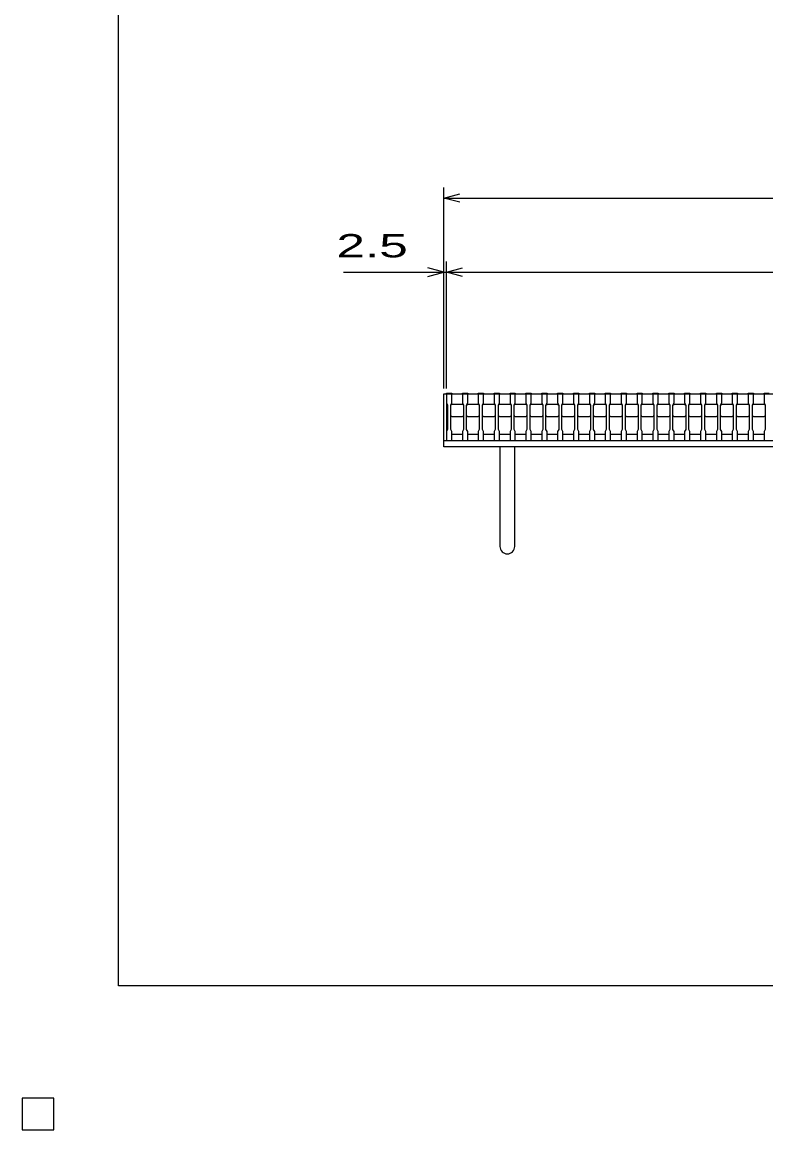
# Model space of a CAD drawing. Units: millimetres, scale not verified. Extents: x -1820 to 1731, y -1282 to 1054.
# Drawn here: x -1820 to -1117, y -1282 to -236 of the extents above; entities that cross this region are included whole.
import ezdxf
from ezdxf.enums import TextEntityAlignment as Align

# ---------------------------------------------------------------- set-up
doc = ezdxf.new("R2010")
doc.units = ezdxf.units.MM
doc.header["$LTSCALE"] = 10
for name, color, linetype, lineweight in [('0_2', 150, 'Continuous', 25), ('16', 3, 'Continuous', 25), ('19', 6, 'Continuous', 25), ('22', 4, 'Continuous', 25), ('24', 2, 'Continuous', 25)]:
    doc.layers.add(name, color=color, linetype=linetype, lineweight=lineweight)
doc.styles.add('ベクトル', font='')
doc.styles.get('ベクトル').set_extended_font_data('ベクトル')

msp = doc.modelspace()

# ---------------------------------------------------------------- linework, layer by layer
at = {"layer": '0_2'}
for p, q in [((-1729, -1146.5), (-1729, 1053.5)), ((1731, -1146.5), (-1729, -1146.5)), ((-1790, -1252.5), (-1820, -1252.5)), ((-1820, -1252.5), (-1820, -1282.5)), ((-1790, -1252.5), (-1820, -1252.5)), ((-1820, -1252.5), (-1820, -1282.5)), ((-1790, -1252.5), (-1820, -1252.5)), ((-1820, -1252.5), (-1820, -1282.5)), ((-1790, -1252.5), (-1820, -1252.5)), ((-1820, -1252.5), (-1820, -1282.5)), ((-1790, -1252.5), (-1820, -1252.5)), ((-1820, -1252.5), (-1820, -1282.5)), ((-1790, -1282.5), (-1790, -1252.5)), ((-1790, -1282.5), (-1790, -1252.5)), ((-1790, -1282.5), (-1790, -1252.5)), ((-1790, -1282.5), (-1790, -1252.5)), ((-1790, -1282.5), (-1790, -1252.5)), ((-1820, -1282.5), (-1790, -1282.5)), ((-1820, -1282.5), (-1790, -1282.5)), ((-1820, -1282.5), (-1790, -1282.5)), ((-1820, -1282.5), (-1790, -1282.5)), ((-1820, -1282.5), (-1790, -1282.5))]:
    msp.add_line(p, q, dxfattribs=at)
at = {"layer": '16'}
for p, q in [((-1419, -587.5), (-1419, -586.8)), ((-1419, -586.8), (-1414, -586.8)), ((-1419, -587.5), (-1419, -596)), ((-1414, -587.5), (-1419, -587.5)), ((-1419, -587.5), (-424, -587.5)), ((-1419, -587.5), (-1419, -625.5)), ((-1419, -596), (-1418, -598)), ((-1415, -598), (-1414, -596)), ((-1414, -586.8), (-1414, -587.5)), ((-1414, -596), (-1414, -587.5)), ((-1404, -587.5), (-1404, -586.8)), ((-1404, -586.8), (-1399, -586.8)), ((-1404, -587.5), (-1404, -596)), ((-1399, -587.5), (-1404, -587.5)), ((-1404, -596), (-1403, -598)), ((-1400, -598), (-1399, -596)), ((-1399, -586.8), (-1399, -587.5)), ((-1399, -596), (-1399, -587.5)), ((-1389, -587.5), (-1389, -586.8)), ((-1389, -586.8), (-1384, -586.8)), ((-1389, -587.5), (-1389, -596)), ((-1384, -587.5), (-1389, -587.5)), ((-1389, -596), (-1388, -598)), ((-1385, -598), (-1384, -596)), ((-1384, -586.8), (-1384, -587.5)), ((-1384, -596), (-1384, -587.5)), ((-1374, -587.5), (-1374, -586.8)), ((-1374, -586.8), (-1369, -586.8)), ((-1374, -587.5), (-1374, -596)), ((-1369, -587.5), (-1374, -587.5)), ((-1374, -596), (-1373, -598)), ((-1370, -598), (-1369, -596)), ((-1369, -586.8), (-1369, -587.5)), ((-1369, -596), (-1369, -587.5)), ((-1359, -587.5), (-1359, -586.8)), ((-1359, -586.8), (-1354, -586.8)), ((-1359, -587.5), (-1359, -596)), ((-1354, -587.5), (-1359, -587.5)), ((-1359, -596), (-1358, -598)), ((-1355, -598), (-1354, -596)), ((-1354, -586.8), (-1354, -587.5)), ((-1354, -596), (-1354, -587.5)), ((-1344, -587.5), (-1344, -586.8)), ((-1344, -586.8), (-1339, -586.8)), ((-1344, -587.5), (-1344, -596)), ((-1339, -587.5), (-1344, -587.5)), ((-1344, -596), (-1343, -598)), ((-1340, -598), (-1339, -596)), ((-1339, -586.8), (-1339, -587.5)), ((-1339, -596), (-1339, -587.5)), ((-1329, -587.5), (-1329, -586.8)), ((-1329, -586.8), (-1324, -586.8)), ((-1329, -587.5), (-1329, -596)), ((-1324, -587.5), (-1329, -587.5)), ((-1329, -596), (-1328, -598)), ((-1325, -598), (-1324, -596)), ((-1324, -586.8), (-1324, -587.5)), ((-1324, -596), (-1324, -587.5)), ((-1314, -587.5), (-1314, -586.8)), ((-1314, -586.8), (-1309, -586.8)), ((-1314, -587.5), (-1314, -596)), ((-1309, -587.5), (-1314, -587.5)), ((-1314, -596), (-1313, -598)), ((-1310, -598), (-1309, -596)), ((-1309, -586.8), (-1309, -587.5)), ((-1309, -596), (-1309, -587.5)), ((-1299, -587.5), (-1299, -586.8)), ((-1299, -586.8), (-1294, -586.8)), ((-1299, -587.5), (-1299, -596)), ((-1294, -587.5), (-1299, -587.5)), ((-1299, -596), (-1298, -598)), ((-1295, -598), (-1294, -596)), ((-1294, -586.8), (-1294, -587.5)), ((-1294, -596), (-1294, -587.5)), ((-1284, -587.5), (-1284, -586.8)), ((-1284, -586.8), (-1279, -586.8)), ((-1284, -587.5), (-1284, -596)), ((-1279, -587.5), (-1284, -587.5)), ((-1284, -596), (-1283, -598)), ((-1280, -598), (-1279, -596)), ((-1279, -586.8), (-1279, -587.5)), ((-1279, -596), (-1279, -587.5)), ((-1269, -587.5), (-1269, -586.8)), ((-1269, -586.8), (-1264, -586.8)), ((-1269, -587.5), (-1269, -596)), ((-1264, -587.5), (-1269, -587.5)), ((-1269, -596), (-1268, -598)), ((-1265, -598), (-1264, -596)), ((-1264, -586.8), (-1264, -587.5)), ((-1264, -596), (-1264, -587.5)), ((-1254, -587.5), (-1254, -586.8)), ((-1254, -586.8), (-1249, -586.8)), ((-1254, -587.5), (-1254, -596)), ((-1249, -587.5), (-1254, -587.5)), ((-1254, -596), (-1253, -598)), ((-1250, -598), (-1249, -596)), ((-1249, -586.8), (-1249, -587.5)), ((-1249, -596), (-1249, -587.5)), ((-1239, -587.5), (-1239, -586.8)), ((-1239, -586.8), (-1234, -586.8)), ((-1239, -587.5), (-1239, -596)), ((-1234, -587.5), (-1239, -587.5)), ((-1239, -596), (-1238, -598)), ((-1235, -598), (-1234, -596)), ((-1234, -586.8), (-1234, -587.5)), ((-1234, -596), (-1234, -587.5)), ((-1224, -587.5), (-1224, -586.8)), ((-1224, -586.8), (-1219, -586.8)), ((-1224, -587.5), (-1224, -596)), ((-1219, -587.5), (-1224, -587.5)), ((-1224, -596), (-1223, -598)), ((-1220, -598), (-1219, -596)), ((-1219, -586.8), (-1219, -587.5)), ((-1219, -596), (-1219, -587.5)), ((-1209, -587.5), (-1209, -586.8)), ((-1209, -586.8), (-1204, -586.8)), ((-1209, -587.5), (-1209, -596)), ((-1204, -587.5), (-1209, -587.5)), ((-1209, -596), (-1208, -598)), ((-1205, -598), (-1204, -596)), ((-1204, -586.8), (-1204, -587.5)), ((-1204, -596), (-1204, -587.5)), ((-1194, -587.5), (-1194, -586.8)), ((-1194, -586.8), (-1189, -586.8)), ((-1194, -587.5), (-1194, -596)), ((-1189, -587.5), (-1194, -587.5)), ((-1194, -596), (-1193, -598)), ((-1190, -598), (-1189, -596)), ((-1189, -586.8), (-1189, -587.5)), ((-1189, -596), (-1189, -587.5)), ((-1179, -587.5), (-1179, -586.8)), ((-1179, -586.8), (-1174, -586.8)), ((-1179, -587.5), (-1179, -596)), ((-1174, -587.5), (-1179, -587.5)), ((-1179, -596), (-1178, -598)), ((-1175, -598), (-1174, -596)), ((-1174, -586.8), (-1174, -587.5)), ((-1174, -596), (-1174, -587.5)), ((-1164, -587.5), (-1164, -586.8)), ((-1164, -586.8), (-1159, -586.8)), ((-1164, -587.5), (-1164, -596)), ((-1159, -587.5), (-1164, -587.5)), ((-1164, -596), (-1163, -598)), ((-1160, -598), (-1159, -596)), ((-1159, -586.8), (-1159, -587.5)), ((-1159, -596), (-1159, -587.5)), ((-1149, -587.5), (-1149, -586.8)), ((-1149, -586.8), (-1144, -586.8)), ((-1149, -587.5), (-1149, -596)), ((-1144, -587.5), (-1149, -587.5)), ((-1149, -596), (-1148, -598)), ((-1145, -598), (-1144, -596)), ((-1144, -586.8), (-1144, -587.5)), ((-1144, -596), (-1144, -587.5)), ((-1134, -587.5), (-1134, -586.8)), ((-1134, -586.8), (-1129, -586.8)), ((-1134, -587.5), (-1134, -596)), ((-1129, -587.5), (-1134, -587.5)), ((-1134, -596), (-1133, -598)), ((-1130, -598), (-1129, -596)), ((-1129, -586.8), (-1129, -587.5)), ((-1129, -596), (-1129, -587.5)), ((-1119, -587.5), (-1119, -586.8)), ((-1119, -586.8), (-1114, -586.8)), ((-1119, -587.5), (-1119, -596)), ((-1114, -587.5), (-1119, -587.5)), ((-1119, -596), (-1118, -598)), ((-1418, -598), (-1418, -621)), ((-1415, -598), (-1414, -597)), ((-1415, -621), (-1415, -598)), ((-1414, -597), (-1404, -597)), ((-1404, -597), (-1403, -598)), ((-1403, -598), (-1403, -621)), ((-1400, -598), (-1399, -597)), ((-1400, -621), (-1400, -598)), ((-1399, -597), (-1389, -597)), ((-1389, -597), (-1388, -598)), ((-1388, -598), (-1388, -621)), ((-1385, -598), (-1384, -597)), ((-1385, -621), (-1385, -598)), ((-1384, -597), (-1374, -597)), ((-1374, -597), (-1373, -598)), ((-1373, -598), (-1373, -621)), ((-1370, -598), (-1369, -597)), ((-1370, -621), (-1370, -598)), ((-1369, -597), (-1359, -597)), ((-1359, -597), (-1358, -598)), ((-1358, -598), (-1358, -621)), ((-1355, -598), (-1354, -597)), ((-1355, -621), (-1355, -598)), ((-1354, -597), (-1344, -597)), ((-1344, -597), (-1343, -598)), ((-1343, -598), (-1343, -621)), ((-1340, -598), (-1339, -597)), ((-1340, -621), (-1340, -598)), ((-1339, -597), (-1329, -597)), ((-1329, -597), (-1328, -598)), ((-1328, -598), (-1328, -621)), ((-1325, -598), (-1324, -597)), ((-1325, -621), (-1325, -598)), ((-1324, -597), (-1314, -597)), ((-1314, -597), (-1313, -598)), ((-1313, -598), (-1313, -621)), ((-1310, -598), (-1309, -597)), ((-1310, -621), (-1310, -598)), ((-1309, -597), (-1299, -597)), ((-1299, -597), (-1298, -598)), ((-1298, -598), (-1298, -621)), ((-1295, -598), (-1294, -597)), ((-1295, -621), (-1295, -598)), ((-1294, -597), (-1284, -597)), ((-1284, -597), (-1283, -598)), ((-1283, -598), (-1283, -621)), ((-1280, -598), (-1279, -597)), ((-1280, -621), (-1280, -598)), ((-1279, -597), (-1269, -597)), ((-1269, -597), (-1268, -598)), ((-1268, -598), (-1268, -621)), ((-1265, -598), (-1264, -597)), ((-1265, -621), (-1265, -598)), ((-1264, -597), (-1254, -597)), ((-1254, -597), (-1253, -598)), ((-1253, -598), (-1253, -621)), ((-1250, -598), (-1249, -597)), ((-1250, -621), (-1250, -598)), ((-1249, -597), (-1239, -597)), ((-1239, -597), (-1238, -598)), ((-1238, -598), (-1238, -621)), ((-1235, -598), (-1234, -597)), ((-1235, -621), (-1235, -598)), ((-1234, -597), (-1224, -597)), ((-1224, -597), (-1223, -598)), ((-1223, -598), (-1223, -621)), ((-1220, -598), (-1219, -597)), ((-1220, -621), (-1220, -598)), ((-1219, -597), (-1209, -597)), ((-1209, -597), (-1208, -598)), ((-1208, -598), (-1208, -621)), ((-1205, -598), (-1204, -597)), ((-1205, -621), (-1205, -598)), ((-1204, -597), (-1194, -597)), ((-1194, -597), (-1193, -598)), ((-1193, -598), (-1193, -621)), ((-1190, -598), (-1189, -597)), ((-1190, -621), (-1190, -598)), ((-1189, -597), (-1179, -597)), ((-1179, -597), (-1178, -598)), ((-1178, -598), (-1178, -621)), ((-1175, -598), (-1174, -597)), ((-1175, -621), (-1175, -598)), ((-1174, -597), (-1164, -597)), ((-1164, -597), (-1163, -598)), ((-1163, -598), (-1163, -621)), ((-1160, -598), (-1159, -597)), ((-1160, -621), (-1160, -598)), ((-1159, -597), (-1149, -597)), ((-1149, -597), (-1148, -598)), ((-1148, -598), (-1148, -621)), ((-1145, -598), (-1144, -597)), ((-1145, -621), (-1145, -598)), ((-1144, -597), (-1134, -597)), ((-1134, -597), (-1133, -598)), ((-1133, -598), (-1133, -621)), ((-1130, -598), (-1129, -597)), ((-1130, -621), (-1130, -598)), ((-1129, -597), (-1119, -597)), ((-1119, -597), (-1118, -598)), ((-1118, -598), (-1118, -621)), ((-1414, -609), (-1415, -608)), ((-1404, -609), (-1414, -609)), ((-1403, -608), (-1404, -609)), ((-1399, -609), (-1400, -608)), ((-1389, -609), (-1399, -609)), ((-1388, -608), (-1389, -609)), ((-1384, -609), (-1385, -608)), ((-1374, -609), (-1384, -609)), ((-1373, -608), (-1374, -609)), ((-1369, -609), (-1370, -608)), ((-1359, -609), (-1369, -609)), ((-1358, -608), (-1359, -609)), ((-1354, -609), (-1355, -608)), ((-1344, -609), (-1354, -609)), ((-1343, -608), (-1344, -609)), ((-1339, -609), (-1340, -608)), ((-1329, -609), (-1339, -609)), ((-1328, -608), (-1329, -609)), ((-1324, -609), (-1325, -608)), ((-1314, -609), (-1324, -609)), ((-1313, -608), (-1314, -609)), ((-1309, -609), (-1310, -608)), ((-1299, -609), (-1309, -609)), ((-1298, -608), (-1299, -609)), ((-1294, -609), (-1295, -608)), ((-1284, -609), (-1294, -609)), ((-1283, -608), (-1284, -609)), ((-1279, -609), (-1280, -608)), ((-1269, -609), (-1279, -609)), ((-1268, -608), (-1269, -609)), ((-1264, -609), (-1265, -608)), ((-1254, -609), (-1264, -609)), ((-1253, -608), (-1254, -609)), ((-1249, -609), (-1250, -608)), ((-1239, -609), (-1249, -609)), ((-1238, -608), (-1239, -609)), ((-1234, -609), (-1235, -608)), ((-1224, -609), (-1234, -609)), ((-1223, -608), (-1224, -609)), ((-1219, -609), (-1220, -608)), ((-1209, -609), (-1219, -609)), ((-1208, -608), (-1209, -609)), ((-1204, -609), (-1205, -608)), ((-1194, -609), (-1204, -609)), ((-1193, -608), (-1194, -609)), ((-1189, -609), (-1190, -608)), ((-1179, -609), (-1189, -609)), ((-1178, -608), (-1179, -609)), ((-1174, -609), (-1175, -608)), ((-1164, -609), (-1174, -609)), ((-1163, -608), (-1164, -609)), ((-1159, -609), (-1160, -608)), ((-1149, -609), (-1159, -609)), ((-1148, -608), (-1149, -609)), ((-1144, -609), (-1145, -608)), ((-1134, -609), (-1144, -609)), ((-1133, -608), (-1134, -609)), ((-1129, -609), (-1130, -608)), ((-1119, -609), (-1129, -609)), ((-1118, -608), (-1119, -609)), ((-1418, -621), (-1419, -623)), ((-1419, -623), (-1419, -631.5)), ((-1414, -623), (-1415, -621)), ((-1414, -631.5), (-1414, -623)), ((-1414, -625.5), (-1404, -625.5)), ((-1403, -621), (-1404, -623)), ((-1404, -623), (-1404, -631.5)), ((-1399, -623), (-1400, -621)), ((-1399, -631.5), (-1399, -623)), ((-1399, -625.5), (-1389, -625.5)), ((-1388, -621), (-1389, -623)), ((-1389, -623), (-1389, -631.5)), ((-1384, -623), (-1385, -621)), ((-1384, -631.5), (-1384, -623)), ((-1384, -625.5), (-1374, -625.5)), ((-1373, -621), (-1374, -623)), ((-1374, -623), (-1374, -631.5)), ((-1369, -623), (-1370, -621)), ((-1369, -631.5), (-1369, -623)), ((-1369, -625.5), (-1359, -625.5)), ((-1358, -621), (-1359, -623)), ((-1359, -623), (-1359, -631.5)), ((-1354, -623), (-1355, -621)), ((-1354, -631.5), (-1354, -623)), ((-1354, -625.5), (-1344, -625.5)), ((-1343, -621), (-1344, -623)), ((-1344, -623), (-1344, -631.5)), ((-1339, -623), (-1340, -621)), ((-1339, -631.5), (-1339, -623)), ((-1339, -625.5), (-1329, -625.5)), ((-1328, -621), (-1329, -623)), ((-1329, -623), (-1329, -631.5)), ((-1324, -623), (-1325, -621)), ((-1324, -631.5), (-1324, -623)), ((-1324, -625.5), (-1314, -625.5)), ((-1313, -621), (-1314, -623)), ((-1314, -623), (-1314, -631.5)), ((-1309, -623), (-1310, -621)), ((-1309, -631.5), (-1309, -623)), ((-1309, -625.5), (-1299, -625.5)), ((-1298, -621), (-1299, -623)), ((-1299, -623), (-1299, -631.5)), ((-1294, -623), (-1295, -621)), ((-1294, -631.5), (-1294, -623)), ((-1294, -625.5), (-1284, -625.5)), ((-1283, -621), (-1284, -623)), ((-1284, -623), (-1284, -631.5)), ((-1279, -623), (-1280, -621)), ((-1279, -631.5), (-1279, -623)), ((-1279, -625.5), (-1269, -625.5)), ((-1268, -621), (-1269, -623)), ((-1269, -623), (-1269, -631.5)), ((-1264, -623), (-1265, -621)), ((-1264, -631.5), (-1264, -623)), ((-1264, -625.5), (-1254, -625.5)), ((-1253, -621), (-1254, -623)), ((-1254, -623), (-1254, -631.5)), ((-1249, -623), (-1250, -621)), ((-1249, -631.5), (-1249, -623)), ((-1249, -625.5), (-1239, -625.5)), ((-1238, -621), (-1239, -623)), ((-1239, -623), (-1239, -631.5)), ((-1234, -623), (-1235, -621)), ((-1234, -631.5), (-1234, -623)), ((-1234, -625.5), (-1224, -625.5)), ((-1223, -621), (-1224, -623)), ((-1224, -623), (-1224, -631.5)), ((-1219, -623), (-1220, -621)), ((-1219, -631.5), (-1219, -623)), ((-1219, -625.5), (-1209, -625.5)), ((-1208, -621), (-1209, -623)), ((-1209, -623), (-1209, -631.5)), ((-1204, -623), (-1205, -621)), ((-1204, -631.5), (-1204, -623)), ((-1204, -625.5), (-1194, -625.5)), ((-1193, -621), (-1194, -623)), ((-1194, -623), (-1194, -631.5)), ((-1189, -623), (-1190, -621)), ((-1189, -631.5), (-1189, -623)), ((-1189, -625.5), (-1179, -625.5)), ((-1178, -621), (-1179, -623)), ((-1179, -623), (-1179, -631.5)), ((-1174, -623), (-1175, -621)), ((-1174, -631.5), (-1174, -623)), ((-1174, -625.5), (-1164, -625.5)), ((-1163, -621), (-1164, -623)), ((-1164, -623), (-1164, -631.5)), ((-1159, -623), (-1160, -621)), ((-1159, -631.5), (-1159, -623)), ((-1159, -625.5), (-1149, -625.5)), ((-1148, -621), (-1149, -623)), ((-1149, -623), (-1149, -631.5)), ((-1144, -623), (-1145, -621)), ((-1144, -631.5), (-1144, -623)), ((-1144, -625.5), (-1134, -625.5)), ((-1133, -621), (-1134, -623)), ((-1134, -623), (-1134, -631.5)), ((-1129, -623), (-1130, -621)), ((-1129, -631.5), (-1129, -623)), ((-1129, -625.5), (-1119, -625.5)), ((-1118, -621), (-1119, -623)), ((-1119, -623), (-1119, -631.5)), ((-1419, -631.5), (-1414, -631.5)), ((-1404, -631.5), (-1399, -631.5)), ((-1389, -631.5), (-1384, -631.5)), ((-1374, -631.5), (-1369, -631.5)), ((-1359, -631.5), (-1354, -631.5)), ((-1344, -631.5), (-1339, -631.5)), ((-1329, -631.5), (-1324, -631.5)), ((-1314, -631.5), (-1309, -631.5)), ((-1299, -631.5), (-1294, -631.5)), ((-1284, -631.5), (-1279, -631.5)), ((-1269, -631.5), (-1264, -631.5)), ((-1254, -631.5), (-1249, -631.5)), ((-1239, -631.5), (-1234, -631.5)), ((-1224, -631.5), (-1219, -631.5)), ((-1209, -631.5), (-1204, -631.5)), ((-1194, -631.5), (-1189, -631.5)), ((-1179, -631.5), (-1174, -631.5)), ((-1164, -631.5), (-1159, -631.5)), ((-1149, -631.5), (-1144, -631.5)), ((-1134, -631.5), (-1129, -631.5)), ((-1119, -631.5), (-1114, -631.5)), ((-1790, -1252.5), (-1820, -1252.5)), ((-1820, -1252.5), (-1820, -1282.5)), ((-1790, -1252.5), (-1820, -1252.5)), ((-1820, -1252.5), (-1820, -1282.5)), ((-1790, -1252.5), (-1820, -1252.5)), ((-1820, -1252.5), (-1820, -1282.5)), ((-1790, -1252.5), (-1820, -1252.5)), ((-1820, -1252.5), (-1820, -1282.5)), ((-1790, -1252.5), (-1820, -1252.5)), ((-1820, -1252.5), (-1820, -1282.5)), ((-1790, -1282.5), (-1790, -1252.5)), ((-1790, -1282.5), (-1790, -1252.5)), ((-1790, -1282.5), (-1790, -1252.5)), ((-1790, -1282.5), (-1790, -1252.5)), ((-1790, -1282.5), (-1790, -1252.5)), ((-1820, -1282.5), (-1790, -1282.5)), ((-1820, -1282.5), (-1790, -1282.5)), ((-1820, -1282.5), (-1790, -1282.5)), ((-1820, -1282.5), (-1790, -1282.5)), ((-1820, -1282.5), (-1790, -1282.5))]:
    msp.add_line(p, q, dxfattribs=at)
at = {"layer": '19'}
for p, q in [((-1421.5, -587.5), (-1419, -587.5)), ((-1421.5, -631.5), (-1421.5, -587.5)), ((-1421.5, -631.5), (-421.5, -631.5)), ((-1421.5, -637.5), (-1421.5, -631.5)), ((-421.5, -637.5), (-1421.5, -637.5)), ((-1368.5, -637.5), (-1368.5, -731.5)), ((-1354.5, -731.5), (-1354.5, -637.5))]:
    msp.add_line(p, q, dxfattribs=at)
msp.add_arc((-1361.5, -731.5), 7, 180, 0, dxfattribs=at)
at = {"layer": '22'}
for p, q in [((-1421.5, -582.5), (-1421.5, -392.5)), ((-1421.5, -402.5), (-1406.5, -398.5)), ((-1406.5, -406.5), (-1421.5, -402.5)), ((-1421.5, -402.5), (-421.5, -402.5)), ((-1421.5, -472.5), (-1436.5, -468.5)), ((-1421.5, -582.5), (-1421.5, -462.5)), ((-1419, -582.5), (-1419, -462.5)), ((-1419, -472.5), (-1404, -468.5)), ((-1516.5, -472.5), (-1421.5, -472.5)), ((-1436.5, -476.5), (-1421.5, -472.5)), ((-1421.5, -472.5), (-1419, -472.5)), ((-1404, -476.5), (-1419, -472.5)), ((-1419, -472.5), (-424, -472.5))]:
    msp.add_line(p, q, dxfattribs=at)
at = {"layer": '22', "color": 2}
for p, q in [((-1790, -1252.5), (-1820, -1252.5)), ((-1820, -1252.5), (-1820, -1282.5)), ((-1790, -1252.5), (-1820, -1252.5)), ((-1820, -1252.5), (-1820, -1282.5)), ((-1790, -1252.5), (-1820, -1252.5)), ((-1820, -1252.5), (-1820, -1282.5)), ((-1790, -1282.5), (-1790, -1252.5)), ((-1790, -1282.5), (-1790, -1252.5)), ((-1790, -1282.5), (-1790, -1252.5)), ((-1820, -1282.5), (-1790, -1282.5)), ((-1820, -1282.5), (-1790, -1282.5)), ((-1820, -1282.5), (-1790, -1282.5))]:
    msp.add_line(p, q, dxfattribs=at)
at = {"layer": '24', "color": 4}
for p, q in [((-1790, -1252.5), (-1820, -1252.5)), ((-1820, -1252.5), (-1820, -1282.5)), ((-1790, -1252.5), (-1820, -1252.5)), ((-1820, -1252.5), (-1820, -1282.5)), ((-1790, -1252.5), (-1820, -1252.5)), ((-1820, -1252.5), (-1820, -1282.5)), ((-1790, -1282.5), (-1790, -1252.5)), ((-1790, -1282.5), (-1790, -1252.5)), ((-1790, -1282.5), (-1790, -1252.5)), ((-1820, -1282.5), (-1790, -1282.5)), ((-1820, -1282.5), (-1790, -1282.5)), ((-1820, -1282.5), (-1790, -1282.5))]:
    msp.add_line(p, q, dxfattribs=at)

# ---------------------------------------------------------------- texts
at = {"layer": '22', "color": 2, "style": 'ベクトル', "width": 1.65}
msp.add_text(' 2.5 ', height=21.99, dxfattribs=at).set_placement((-1536.5, -447.5), align=Align.MIDDLE_LEFT)

doc.saveas('drawing.dxf')
